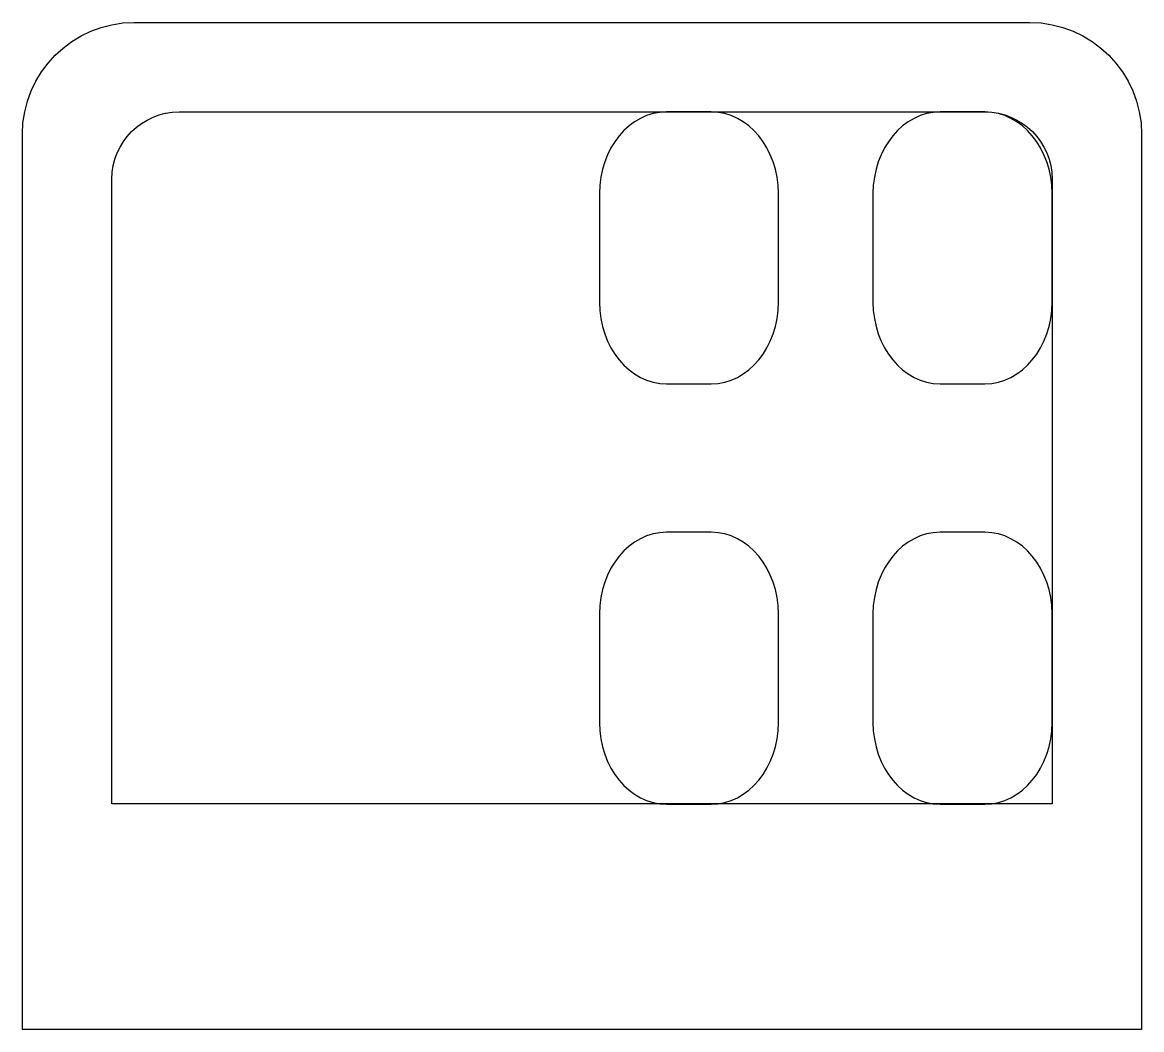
# Model space of a CAD drawing. Extents: x 0 to 50, y 0 to 45.
import ezdxf

# ---------------------------------------------------------------- set-up
doc = ezdxf.new("R2010")
doc.units = 0
doc.layers.add('LAYER_1', color=7, linetype='CONTINUOUS')

msp = doc.modelspace()

# ---------------------------------------------------------------- linework, layer by layer
at = {"layer": 'LAYER_1', "color": 7}
for points, knots in [([(45, 45), (45, 45), (5, 45), (5, 45), (2.25, 45), (0, 42.75), (0, 40), (0, 40), (0, 32.395), (0, 32.395), (0, 32.395), (0, 5), (0, 5), (0, 5), (0, 0), (0, 0), (0, 0), (5, 0), (5, 0), (5, 0), (45, 0), (45, 0), (45, 0), (50, 0), (50, 0), (50, 0), (50, 5), (50, 5), (50, 5), (50, 32.395), (50, 32.395), (50, 32.395), (50, 40), (50, 40), (50, 42.75), (47.75, 45), (45, 45)], [0, 0, 0, 0, 1, 1, 1, 2, 2, 2, 3, 3, 3, 4, 4, 4, 5, 5, 5, 6, 6, 6, 7, 7, 7, 8, 8, 8, 9, 9, 9, 10, 10, 10, 11, 11, 11, 12, 12, 12, 12]), ([(43, 41), (43, 41), (7, 41), (7, 41), (5.35, 41), (4, 39.65), (4, 38), (4, 38), (4, 26.486), (4, 26.486), (4, 26.486), (4, 13.082), (4, 13.082), (4, 13.082), (4, 10.082), (4, 10.082), (4, 10.082), (7, 10.082), (7, 10.082), (7, 10.082), (43, 10.082), (43, 10.082), (43, 10.082), (46, 10.082), (46, 10.082), (46, 10.082), (46, 13.082), (46, 13.082), (46, 13.082), (46, 26.486), (46, 26.486), (46, 26.486), (46, 38), (46, 38), (46, 39.65), (44.65, 41), (43, 41)], [0, 0, 0, 0, 1, 1, 1, 2, 2, 2, 3, 3, 3, 4, 4, 4, 5, 5, 5, 6, 6, 6, 7, 7, 7, 8, 8, 8, 9, 9, 9, 10, 10, 10, 11, 11, 11, 12, 12, 12, 12]), ([(33.777, 32.497), (33.777, 30.492), (32.427, 28.852), (30.777, 28.852), (30.777, 28.852), (28.778, 28.852), (28.778, 28.852), (27.128, 28.852), (25.778, 30.492), (25.778, 32.497), (25.778, 32.497), (25.778, 37.356), (25.778, 37.356), (25.778, 39.36), (27.128, 41), (28.778, 41), (28.778, 41), (30.777, 41), (30.777, 41), (32.427, 41), (33.777, 39.36), (33.777, 37.356), (33.777, 37.356), (33.777, 32.497), (33.777, 32.497)], [0, 0, 0, 0, 1, 1, 1, 2, 2, 2, 3, 3, 3, 4, 4, 4, 5, 5, 5, 6, 6, 6, 7, 7, 7, 8, 8, 8, 8]), ([(45.999, 32.497), (45.999, 30.492), (44.649, 28.852), (42.999, 28.852), (42.999, 28.852), (40.999, 28.852), (40.999, 28.852), (39.35, 28.852), (37.999, 30.492), (37.999, 32.497), (37.999, 32.497), (37.999, 37.356), (37.999, 37.356), (37.999, 39.36), (39.35, 41), (40.999, 41), (40.999, 41), (42.999, 41), (42.999, 41), (44.649, 41), (45.999, 39.36), (45.999, 37.356), (45.999, 37.356), (45.999, 32.497), (45.999, 32.497)], [0, 0, 0, 0, 1, 1, 1, 2, 2, 2, 3, 3, 3, 4, 4, 4, 5, 5, 5, 6, 6, 6, 7, 7, 7, 8, 8, 8, 8]), ([(33.777, 13.717), (33.777, 11.713), (32.427, 10.073), (30.777, 10.073), (30.777, 10.073), (28.778, 10.073), (28.778, 10.073), (27.128, 10.073), (25.778, 11.713), (25.778, 13.717), (25.778, 13.717), (25.778, 18.576), (25.778, 18.576), (25.778, 20.581), (27.128, 22.221), (28.778, 22.221), (28.778, 22.221), (30.777, 22.221), (30.777, 22.221), (32.427, 22.221), (33.777, 20.581), (33.777, 18.576), (33.777, 18.576), (33.777, 13.717), (33.777, 13.717)], [0, 0, 0, 0, 1, 1, 1, 2, 2, 2, 3, 3, 3, 4, 4, 4, 5, 5, 5, 6, 6, 6, 7, 7, 7, 8, 8, 8, 8]), ([(45.999, 13.717), (45.999, 11.713), (44.649, 10.073), (42.999, 10.073), (42.999, 10.073), (40.999, 10.073), (40.999, 10.073), (39.35, 10.073), (37.999, 11.713), (37.999, 13.717), (37.999, 13.717), (37.999, 18.576), (37.999, 18.576), (37.999, 20.581), (39.35, 22.221), (40.999, 22.221), (40.999, 22.221), (42.999, 22.221), (42.999, 22.221), (44.649, 22.221), (45.999, 20.581), (45.999, 18.576), (45.999, 18.576), (45.999, 13.717), (45.999, 13.717)], [0, 0, 0, 0, 1, 1, 1, 2, 2, 2, 3, 3, 3, 4, 4, 4, 5, 5, 5, 6, 6, 6, 7, 7, 7, 8, 8, 8, 8])]:
    msp.add_open_spline(points, degree=3, knots=knots, dxfattribs=at)

doc.saveas('drawing.dxf')
